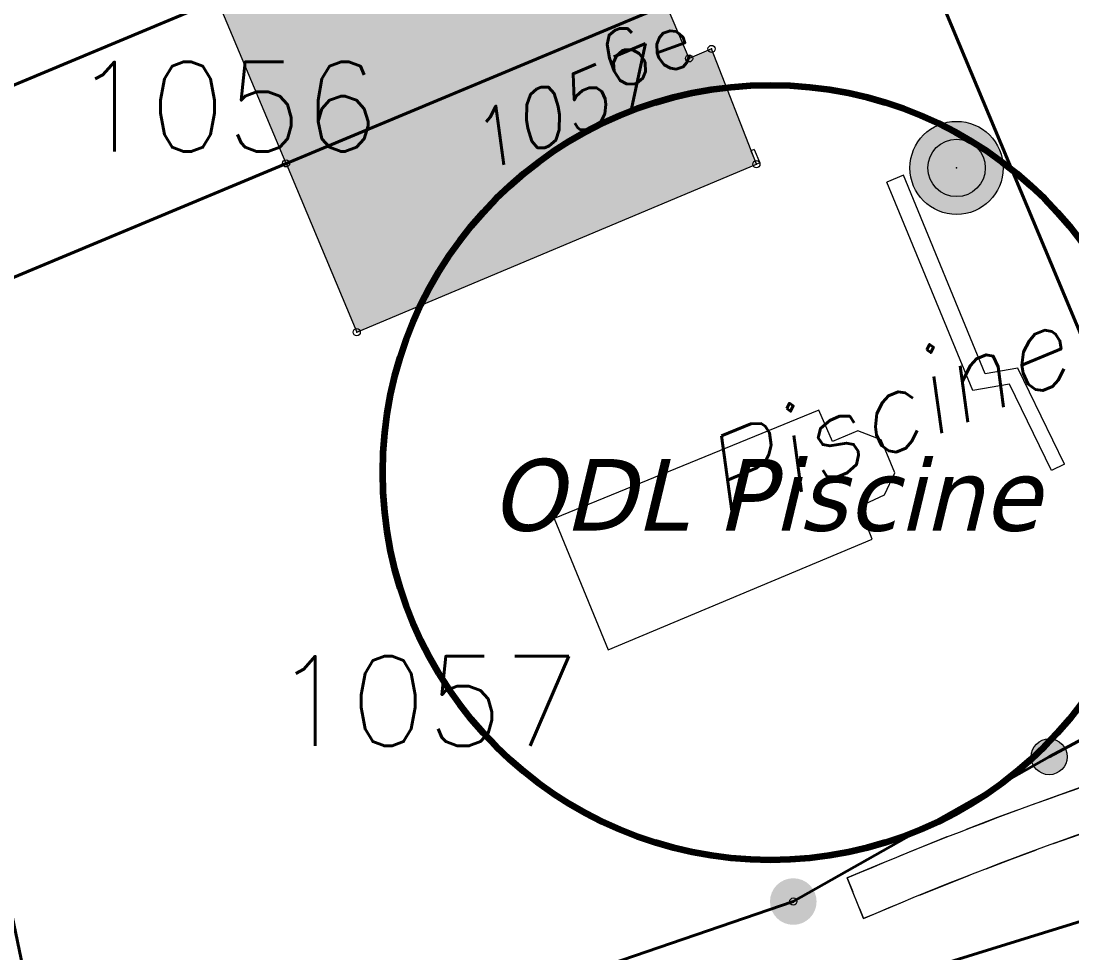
# Model space of a CAD drawing. Header units: metres. Extents: x 2513914 to 2544706, y 1140005 to 1171926.
# Drawn here: x 2515469.21 to 2515498.53, y 1146621.1 to 1146647.11 of the extents above; entities that cross this region are included whole.
import ezdxf
from ezdxf.enums import TextEntityAlignment as Align

# ---------------------------------------------------------------- set-up
doc = ezdxf.new("R2010")
doc.units = ezdxf.units.M
doc.linetypes.add('MO_I', pattern=[2, 1.5, -0.5])
doc.layers.get('0').update_dxf_attribs({"lineweight": 15})
for name, color, linetype, lineweight in [('MO_AD_NO_POLICE', 7, 'Continuous', 20), ('MO_BF', 7, 'Continuous', 40), ('MO_BF_IMMEUBLE', 7, 'Continuous', 40), ('MO_BF_NUMERO', 7, 'Continuous', 40), ('MO_BF_PTS', 7, 'Continuous', 20), ('MO_CS_BAT', 7, 'Continuous', 20), ('MO_CS_BAT_DES', 7, 'Continuous', 20), ('MO_CS_BAT_NUM', 7, 'Continuous', 20), ('MO_CS_PTS', 7, 'Continuous', 20), ('MO_CS_RD_TROTTOIR', 7, 'Continuous', 20), ('MO_CS_SV_CHAMP', 7, 'MO_I', 20), ('MO_CS_SV_JARDIN', 7, 'MO_I', 20), ('MO_ODL_MUR', 7, 'Continuous', 20), ('MO_ODL_NOM', 7, 'Continuous', 20), ('MO_ODL_NOM_DE', 7, 'Continuous', 20), ('MO_ODL_PISCINE_SUPERFICIE', 7, 'Continuous', 20), ('MO_PFP3', 7, 'Continuous', 20)]:
    doc.layers.add(name, color=color, linetype=linetype, lineweight=lineweight)
for name, color, linetype, lineweight, true_color in [('MO_BF_PTS_CA', 7, 'Continuous', 18, 0xffffff), ('MO_CS_BAT_HACH', 7, 'Continuous', 20, 0xa0a0a0), ('MO_PFP3_CA', 7, 'Continuous', 18, 0xffffff)]:
    doc.layers.add(name, color=color, linetype=linetype, lineweight=lineweight, true_color=true_color)
doc.styles.add('BEL_Titre1_logo', font='tahoma.ttf', dxfattribs={"width": 1.1, "oblique": 13.5})
doc.styles.get("Standard").update_dxf_attribs({"font": 'simplex.shx'})

# ---------------------------------------------------------------- blocks, each defined once
blk = doc.blocks.new('AD')
at = {"layer": 'MO_AD_NO_POLICE'}
blk.add_attdef('NUMERO', text='', height=0.0016, dxfattribs=at).set_placement((0.000003, -0.000004), align=Align.MIDDLE_CENTER)
blk = doc.blocks.new('B_CS_BAT')
at = {"layer": 'MO_CS_BAT_DES', "oblique": 15, "flags": 1}
blk.add_attdef('DESIGNATION', text='', height=0.0016, dxfattribs=at).set_placement((0.001426, -0.001132), align=Align.MIDDLE_CENTER)
at = {"layer": 'MO_CS_BAT_NUM', "oblique": 15}
blk.add_attdef('NUMERO', text='', height=0.0016, dxfattribs=at).set_placement((0.001426, 0.000876), align=Align.MIDDLE_CENTER)
blk = doc.blocks.new('B_ODL_NOM')
at = {"layer": 'MO_ODL_NOM', "oblique": 15}
blk.add_attdef('NOM', text='', height=0.0023, dxfattribs=at).set_placement((0.000006, -0.000834), align=Align.BOTTOM_LEFT)
at = {"layer": 'MO_ODL_NOM_DE', "flags": 1}
blk.add_attdef('NOMOBJET_DE', text='', height=0.0018, dxfattribs=at).set_placement((0.000006, -0.002842), align=Align.MIDDLE_CENTER)
blk = doc.blocks.new('IMMEUBLE_NUM')
at = {"layer": 'MO_BF_IMMEUBLE', "flags": 1}
blk.add_attdef('IDENTDN', (-0.000033, 0.002893), '', height=0.0025, dxfattribs=at)
at = {"layer": 'MO_BF_NUMERO'}
blk.add_attdef('NUMERO', (-0.000033, -0.000107), '', height=0.0025, dxfattribs=at)
blk = doc.blocks.new('PFP3_BORNE')
at = {"layer": 'MO_PFP3_CA'}
h = blk.add_hatch(color=256, dxfattribs=at)
edge = h.paths.add_edge_path()
edge.add_arc((0, 0), 0.0013, 0, 360)
at = {"layer": 'MO_BF_PTS'}
blk.add_point((0, 0), dxfattribs=at)
at = {"layer": 'MO_PFP3', "linetype": 'Continuous'}
for radius in [0.0013, 0.0008]:
    blk.add_circle((0, 0), radius, dxfattribs=at)
blk = doc.blocks.new('PTS_BF_CHEVILLE')
at = {"layer": 'MO_BF_PTS_CA'}
h = blk.add_hatch(color=256, dxfattribs=at)
edge = h.paths.add_edge_path()
edge.add_arc((0, 0), 0.0005, 0, 360)
at = {"layer": 'MO_BF_PTS', "linetype": 'Continuous'}
blk.add_circle((0, 0), 0.0005, dxfattribs=at)
blk.add_point((0, 0), dxfattribs=at)
blk = doc.blocks.new('PTS_BF_NON_MATE_NONDEFINI')
at = {"layer": 'MO_BF_PTS_CA'}
h = blk.add_hatch(color=256, dxfattribs=at)
edge = h.paths.add_edge_path()
edge.add_arc((0, 0), 0.00065, 0, 360)
at = {"layer": 'MO_BF_PTS', "linetype": 'Continuous'}
blk.add_circle((0, 0), 0.0001, dxfattribs=at)
blk.add_point((0, 0), dxfattribs=at)
blk = doc.blocks.new('PTS_CS')
at = {"layer": 'MO_CS_PTS', "linetype": 'Continuous'}
blk.add_circle((0, 0), 0.0001, dxfattribs=at)
at = {"layer": 'MO_CS_PTS'}
blk.add_point((0, 0), dxfattribs=at)

msp = doc.modelspace()

# ---------------------------------------------------------------- hatches: boundary and pattern name
at = {"layer": 'MO_CS_BAT_HACH'}
for points in [[(2515487.856, 1146647.841), (2515476.605, 1146643.137), (2515474.695, 1146647.703), (2515485.929, 1146652.401), (2515485.973, 1146652.297), (2515485.347, 1146652.032), (2515485.95, 1146650.605), (2515486.577, 1146650.87)], [(2515489.724, 1146643.115), (2515488.473, 1146646.331), (2515487.847, 1146646.066), (2515487.248, 1146647.485), (2515487.892, 1146647.757), (2515487.856, 1146647.841), (2515476.605, 1146643.137), (2515478.576, 1146638.428)]]:
    msp.add_hatch(color=256, dxfattribs=at).paths.add_polyline_path(points)

# ---------------------------------------------------------------- linework, layer by layer
at = {"color": 150, "lineweight": 100}
msp.add_circle((2515490.112, 1146634.509), 10.812, dxfattribs=at)
at = {"layer": 'MO_BF', "flags": 128}
for points in [[(2515496.032, 1146660.477), (2515499.313, 1146652.631), (2515500.2, 1146650.509), (2515494.665, 1146648.194), (2515502.64, 1146629.121), (2515507.705, 1146631.833), (2515515.008, 1146634.795), (2515503.044, 1146663.409)], [(2515463.193, 1146642.894), (2515462.135, 1146647.817), (2515493.649, 1146660.994), (2515495.559, 1146656.427)], [(2515465.005, 1146638.287), (2515463.658, 1146640.728), (2515463.193, 1146642.894), (2515495.559, 1146656.427), (2515497.468, 1146651.86)], [(2515469.386, 1146616.529), (2515469.448, 1146619.818), (2515465.948, 1146636.578), (2515465.005, 1146638.287), (2515497.468, 1146651.86), (2515499.313, 1146652.631), (2515500.2, 1146650.509), (2515494.665, 1146648.194), (2515502.64, 1146629.121), (2515497.89, 1146626.578), (2515490.753, 1146622.539), (2515479.187, 1146618.577)], [(2515477.015, 1146615.248), (2515507.043, 1146624.549), (2515521.349, 1146587.319), (2515514.458, 1146574.953), (2515509.42, 1146559.202), (2515502.222, 1146541.353), (2515494.704, 1146539.039), (2515488.138, 1146564.924), (2515490.098, 1146568.309), (2515489.378, 1146570.869), (2515488.368, 1146574.079), (2515487.578, 1146575.769), (2515486.368, 1146577.699), (2515483.757, 1146593.168)]]:
    msp.add_lwpolyline(points, close=True, dxfattribs=at)
msp.add_lwpolyline([(2515538.399, 1146628.709), (2515538.307, 1146630.778), (2515541.867, 1146632.568), (2515552.819, 1146630.52), (2515548.245, 1146641.414, 0.094215), (2515549.604, 1146645.012), (2515550.012, 1146652.047), (2515543.548, 1146649.345), (2515544.094, 1146648.038), (2515541.692, 1146645.75), (2515533.983, 1146640.739), (2515529.408, 1146638.85), (2515524.558, 1146637.618), (2515519.754, 1146636.274), (2515515.008, 1146634.795), (2515507.705, 1146631.833), (2515502.64, 1146629.121), (2515497.89, 1146626.578), (2515490.753, 1146622.539), (2515479.187, 1146618.577), (2515469.386, 1146616.529), (2515469.316, 1146612.864), (2515477.015, 1146615.248), (2515507.043, 1146624.549)], format="xyb", close=True, dxfattribs=at)
at = {"layer": 'MO_CS_BAT', "flags": 128}
for points in [[(2515487.856, 1146647.841), (2515476.605, 1146643.137), (2515474.695, 1146647.703), (2515485.929, 1146652.401), (2515485.973, 1146652.297), (2515485.347, 1146652.032), (2515485.95, 1146650.605), (2515486.577, 1146650.87)], [(2515489.724, 1146643.115), (2515488.473, 1146646.331), (2515487.847, 1146646.066), (2515487.248, 1146647.485), (2515487.892, 1146647.757), (2515487.856, 1146647.841), (2515476.605, 1146643.137), (2515478.576, 1146638.428)]]:
    msp.add_lwpolyline(points, close=True, dxfattribs=at)
at = {"layer": 'MO_CS_RD_TROTTOIR', "flags": 128}
msp.add_lwpolyline([(2515548.654, 1146651.479), (2515549.836, 1146651.974, -0.106798), (2515548.313, 1146642.095, -0.170443), (2515539.834, 1146635.496, -0.058291), (2515526.108, 1146631.35), (2515515.516, 1146628.773, 0.059127), (2515492.709, 1146622.064), (2515492.259, 1146623.198, -0.059696), (2515515.269, 1146629.954), (2515525.845, 1146632.533, 0.060121), (2515539.366, 1146636.614, 0.169872), (2515547.249, 1146642.659, 0.099438)], format="xyb", close=True, dxfattribs=at)
at = {"layer": 'MO_CS_SV_CHAMP', "flags": 128}
msp.add_lwpolyline([(2515675.095, 1146661.85), (2515692.086, 1146624.197), (2515736.716, 1146525.307), (2515675.697, 1146503.278), (2515669.657, 1146516.778), (2515633.637, 1146507.208), (2515630.317, 1146513.178), (2515638.567, 1146527.058), (2515623.927, 1146550.998), (2515618.747, 1146548.728), (2515616.017, 1146548.478), (2515600.737, 1146489.838), (2515586.427, 1146488.179), (2515581.537, 1146498.569), (2515541.788, 1146497.409), (2515505.108, 1146476.529), (2515517.138, 1146466.649), (2515501.358, 1146459.879), (2515493.478, 1146469.089), (2515475.568, 1146460.35), (2515447.898, 1146447.01), (2515445.718, 1146442.13), (2515444.428, 1146445.37), (2515455.218, 1146469.54), (2515455.268, 1146469.64), (2515428.408, 1146485.66), (2515427.358, 1146487.98), (2515423.608, 1146497.26), (2515421.918, 1146502.54), (2515421.528, 1146504.7), (2515421.758, 1146507.12), (2515422.868, 1146509.12), (2515424.388, 1146510.33), (2515455.088, 1146527.479), (2515463.488, 1146531.909), (2515479.285, 1146534.293), (2515494.704, 1146539.039), (2515488.138, 1146564.924), (2515490.098, 1146568.309), (2515489.378, 1146570.869), (2515488.368, 1146574.079), (2515487.578, 1146575.769), (2515486.368, 1146577.699), (2515483.757, 1146593.168), (2515477.015, 1146615.248), (2515507.043, 1146624.549), (2515538.399, 1146628.709), (2515538.917, 1146617.128), (2515540.317, 1146604.578), (2515567.287, 1146608.608), (2515578.487, 1146590.838), (2515594.007, 1146577.988), (2515599.657, 1146581.258), (2515605.077, 1146592.688), (2515599.497, 1146604.278), (2515594.747, 1146607.638), (2515589.287, 1146606.708), (2515576.017, 1146623.228), (2515565.237, 1146628.198), (2515576.853, 1146625.123), (2515583.839, 1146623.274), (2515584.242, 1146623.167), (2515593.898, 1146627.278), (2515594.838, 1146627.678), (2515604.671, 1146631.864), (2515609.226, 1146633.803), (2515613.786, 1146635.745), (2515618.341, 1146637.684), (2515631.628, 1146643.342), (2515638.069, 1146646.084), (2515651.309, 1146651.722), (2515655.87, 1146653.664), (2515660.424, 1146655.603), (2515664.979, 1146657.543)], close=True, dxfattribs=at)
at = {"layer": 'MO_CS_SV_JARDIN', "flags": 128}
msp.add_lwpolyline([(2515489.733, 1146670.362), (2515491.74, 1146665.561), (2515493.649, 1146660.994), (2515495.112, 1146657.496), (2515496.956, 1146658.269), (2515499.267, 1146659.237), (2515499.562, 1146658.527), (2515503.968, 1146647.92), (2515508.691, 1146649.903), (2515513.255, 1146651.82), (2515517.557, 1146653.627), (2515517.959, 1146652.67), (2515518.219, 1146652.779), (2515522.785, 1146654.689), (2515527.351, 1146656.6), (2515532.04, 1146658.562), (2515527.354, 1146669.765), (2515527.312, 1146669.866), (2515526.385, 1146672.084), (2515535.167, 1146675.756), (2515529.4, 1146689.551), (2515532.133, 1146690.694), (2515533.841, 1146686.609), (2515536.168, 1146687.576), (2515540.08, 1146678.165), (2515544.82, 1146680.149), (2515549.139, 1146681.956), (2515549.517, 1146681.053), (2515549.764, 1146681.156), (2515554.335, 1146683.055), (2515558.906, 1146684.955), (2515563.613, 1146686.912), (2515558.936, 1146698.113), (2515558.893, 1146698.216), (2515560.284, 1146698.816), (2515559.352, 1146700.99), (2515564.794, 1146703.265), (2515576.714, 1146674.754), (2515577.298, 1146673.09, -0.256373), (2515576.312, 1146671.693), (2515575.381, 1146671.28), (2515574.341, 1146673.762), (2515565.186, 1146669.934), (2515560.619, 1146668.026), (2515556.052, 1146666.116), (2515551.485, 1146664.207), (2515543.572, 1146660.898), (2515544.608, 1146658.433), (2515540.892, 1146656.801), (2515540.721, 1146656.107), (2515543.548, 1146649.345), (2515548.654, 1146651.479, -0.099438), (2515547.249, 1146642.659, -0.169872), (2515539.366, 1146636.614, -0.060121), (2515525.845, 1146632.533), (2515515.269, 1146629.954, 0.059696), (2515492.259, 1146623.198), (2515492.709, 1146622.064, -0.059127), (2515515.516, 1146628.773), (2515526.108, 1146631.35, 0.058291), (2515539.834, 1146635.496, 0.170443), (2515548.313, 1146642.095, 0.106798), (2515549.836, 1146651.974), (2515550.012, 1146652.047), (2515549.24, 1146653.893), (2515557.071, 1146657.167), (2515557.991, 1146654.939), (2515558.282, 1146654.247), (2515563.078, 1146642.825), (2515568.5, 1146645.108), (2515573.784, 1146647.334), (2515579.201, 1146649.615), (2515574.184, 1146661.618), (2515574.145, 1146661.71), (2515573.225, 1146663.919), (2515575.532, 1146664.884), (2515582.713, 1146662.484), (2515583.528, 1146662.805), (2515583.585, 1146662.669), (2515584.902, 1146659.529), (2515587.202, 1146660.496), (2515587.517, 1146659.748), (2515591.541, 1146650.212), (2515596.211, 1146652.176), (2515600.774, 1146654.096), (2515605.143, 1146655.934), (2515605.531, 1146655.012), (2515605.723, 1146655.092), (2515610.289, 1146657.008), (2515615.012, 1146658.99), (2515610.747, 1146669.114), (2515610.708, 1146669.206), (2515609.389, 1146672.374), (2515616.141, 1146675.197), (2515616.855, 1146673.483), (2515618.7, 1146674.254), (2515631.628, 1146643.342), (2515618.341, 1146637.684), (2515613.786, 1146635.745), (2515609.226, 1146633.803), (2515604.671, 1146631.864), (2515594.838, 1146627.678), (2515593.898, 1146627.278), (2515584.242, 1146623.167), (2515583.839, 1146623.274), (2515576.853, 1146625.123), (2515565.237, 1146628.198), (2515559.538, 1146629.264), (2515552.819, 1146630.52), (2515541.867, 1146632.568), (2515538.307, 1146630.778), (2515538.399, 1146628.709), (2515507.043, 1146624.549), (2515477.015, 1146615.248), (2515483.757, 1146593.168), (2515486.368, 1146577.699), (2515487.578, 1146575.769), (2515488.368, 1146574.079), (2515470.388, 1146571.429), (2515470.398, 1146565.789), (2515485.768, 1146568.259), (2515485.408, 1146570.089), (2515489.378, 1146570.869), (2515490.098, 1146568.309), (2515488.138, 1146564.924), (2515494.704, 1146539.039), (2515479.285, 1146534.293), (2515463.488, 1146531.909), (2515466.128, 1146534.379), (2515468.638, 1146538.279), (2515469.898, 1146540.819), (2515470.538, 1146543.349), (2515470.638, 1146546.269), (2515470.098, 1146556.629), (2515469.648, 1146589.029), (2515479.738, 1146591.709), (2515479.658, 1146591.999), (2515482.218, 1146592.729), (2515481.068, 1146596.759), (2515478.498, 1146596.029), (2515478.418, 1146596.299), (2515478.13, 1146596.217), (2515476.982, 1146600.042), (2515469.859, 1146597.997), (2515469.916, 1146593.869), (2515469.498, 1146593.749), (2515469.268, 1146610.339), (2515469.316, 1146612.864), (2515469.448, 1146619.818), (2515465.948, 1146636.578), (2515463.658, 1146640.728), (2515461.198, 1146652.178), (2515457.998, 1146658.548), (2515458.108, 1146658.848), (2515456.538, 1146662.158), (2515455.168, 1146666.488, -0.260297), (2515456.566, 1146674.356), (2515456.727, 1146672.419), (2515457.537, 1146673.363), (2515460.144, 1146675.172), (2515464.76, 1146677.214, -0.151361), (2515466.775, 1146677.275), (2515469.527, 1146676.173, 0.109013), (2515473.995, 1146675.702), (2515486.478, 1146677.43, -0.285479), (2515487.598, 1146676.686), (2515488.25, 1146675.179), (2515487.8, 1146674.985), (2515486.179, 1146674.288), (2515481.459, 1146672.322), (2515483.414, 1146667.718), (2515488.132, 1146669.682)], format="xyb", close=True, dxfattribs=at)
at = {"layer": 'MO_ODL_MUR'}
for points in [[(2515489.66, 1146643.522), (2515489.568, 1146643.483)], [(2515489.568, 1146643.483), (2515489.724, 1146643.115)], [(2515489.66, 1146643.522), (2515489.816, 1146643.154)], [(2515489.816, 1146643.154), (2515489.724, 1146643.115)], [(2515493.823, 1146642.808), (2515493.361, 1146642.617)], [(2515495.76, 1146636.803), (2515493.361, 1146642.617)], [(2515496.109, 1146637.268), (2515493.823, 1146642.808)], [(2515498.318, 1146634.746), (2515497.012, 1146637.421), (2515496.109, 1146637.268)], [(2515497.959, 1146634.571), (2515496.784, 1146636.977), (2515495.76, 1146636.803)], [(2515498.318, 1146634.746), (2515497.959, 1146634.571)]]:
    msp.add_lwpolyline(points, dxfattribs=at)
at = {"layer": 'MO_ODL_PISCINE_SUPERFICIE'}
msp.add_lwpolyline([(2515485.591, 1146629.565), (2515492.949, 1146632.65), (2515492.6, 1146633.558), (2515493.301, 1146633.888), (2515493.583, 1146634.502), (2515493.201, 1146635.422), (2515492.553, 1146635.67), (2515491.851, 1146635.372), (2515491.461, 1146636.251), (2515484.083, 1146633.226), (2515485.591, 1146629.565)], dxfattribs=at)

# ---------------------------------------------------------------- block references
at = {"layer": 'MO_AD_NO_POLICE', "xscale": 1000, "yscale": 1000, "zscale": 1000, "rotation": 19.70999999999999}
msp.add_blockref('AD', (2515486.629, 1146646.314), dxfattribs=at).add_auto_attribs({'NUMERO': '6e'})
at = {"layer": 'MO_BF_IMMEUBLE'}
ref = msp.add_blockref('IMMEUBLE_NUM', (2515470.674, 1146643.575), dxfattribs=dict(at, xscale=1000, yscale=1000, zscale=1000))
ref.add_attrib('NUMERO', '1056', (2515470.641, 1146643.468), dxfattribs={"layer": 'MO_BF_NUMERO', "height": 2.5})
ref = msp.add_blockref('IMMEUBLE_NUM', (2515476.272, 1146626.989), dxfattribs=dict(at, xscale=1000, yscale=1000, zscale=1000))
ref.add_attrib('NUMERO', '1057', (2515476.239, 1146626.882), dxfattribs={"layer": 'MO_BF_NUMERO', "height": 2.5})
at = {"layer": 'MO_BF_PTS', "xscale": 1000, "yscale": 1000, "zscale": 1000}
for name, p in [('PTS_BF_CHEVILLE', (2515497.89, 1146626.578)), ('PTS_BF_NON_MATE_NONDEFINI', (2515490.753, 1146622.539))]:
    msp.add_blockref(name, p, dxfattribs=at)
at = {"layer": 'MO_CS_BAT_NUM', "xscale": 1000, "yscale": 1000, "zscale": 1000, "rotation": 22.68}
msp.add_blockref('B_CS_BAT', (2515483.229, 1146643.243), dxfattribs=at).add_auto_attribs({'NUMERO': '1057'})
at = {"layer": 'MO_CS_PTS', "xscale": 1000, "yscale": 1000, "zscale": 1000}
for p in [(2515488.473, 1146646.331), (2515487.847, 1146646.066), (2515476.605, 1146643.137), (2515489.724, 1146643.115), (2515478.576, 1146638.428)]:
    msp.add_blockref('PTS_CS', p, dxfattribs=at)
at = {"layer": 'MO_ODL_NOM', "xscale": 1000, "yscale": 1000, "zscale": 1000, "rotation": 22.77}
msp.add_blockref('B_ODL_NOM', (2515488.65, 1146633.149), dxfattribs=at).add_auto_attribs({'NOM': 'Piscine'})
at = {"layer": 'MO_PFP3', "xscale": 1000, "yscale": 1000, "zscale": 1000}
msp.add_blockref('PFP3_BORNE', (2515495.308, 1146643.01), dxfattribs=at)

# ---------------------------------------------------------------- texts
at = {"color": 150, "insert": (2515482.303, 1146634.888), "char_height": 2, "attachment_point": 1, "style": 'BEL_Titre1_logo'}
msp.add_mtext_dynamic_manual_height_columns('{\\Q13.5;ODL Piscine}', width=29.70142, gutter_width=1, heights=[0], dxfattribs=at)

doc.saveas('drawing.dxf')
